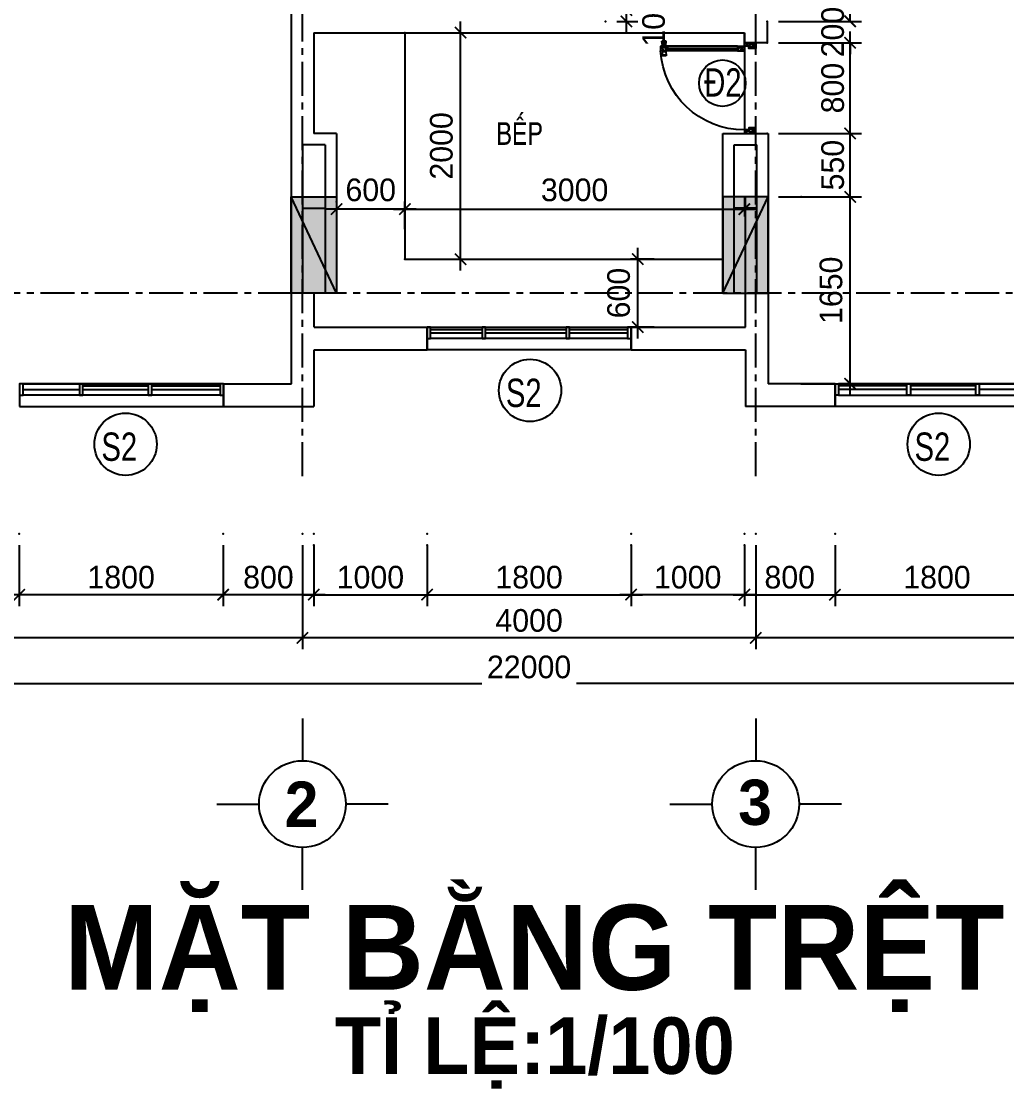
# Model space of a CAD drawing. Header units: inches. Extents: x -844707 to -690155, y -211546 to -175871.
# Drawn here: x -797301 to -788605, y -211417 to -201992 of the extents above; entities that cross this region are included whole.
import ezdxf
from ezdxf.enums import TextEntityAlignment as Align

# ---------------------------------------------------------------- set-up
doc = ezdxf.new("R2010")
doc.units = ezdxf.units.IN
doc.header["$LTSCALE"] = 48
doc.header["$MEASUREMENT"] = 0
doc.linetypes.add('CENTER', pattern=[2, 1.25, -0.25, 0.25, -0.25])
for name, color, linetype in [('DWGSHARE.com-COT-DWGSHARE.com', 2, 'Continuous'), ('DWGSHARE.com-CUA-DWGSHARE.com', 231, 'Continuous'), ('DWGSHARE.com-DIM-DWGSHARE.com', 251, 'Continuous'), ('DWGSHARE.com-NET-DWGSHARE.com', 245, 'Continuous'), ('DWGSHARE.com-text-DWGSHARE.com', 3, 'Continuous'), ('DWGSHARE.com-truc-DWGSHARE.com', 250, 'CENTER'), ('DWGSHARE.com-TUONG-DWGSHARE.com', 7, 'Continuous')]:
    doc.layers.add(name, color=color, linetype=linetype)
doc.layers.add('DWGSHARE.com-DefPoints-DWGSHARE.com', color=7, linetype='Continuous', plot=False)
doc.styles.add('AVO-B', font='')
doc.styles.add('KTEN', font='', dxfattribs={"width": 0.9})
doc.styles.add('style4', font='')
doc.styles.add('VNI-AVO', font='')
doc.styles.get('AVO-B').set_extended_font_data('VNI-Avo', bold=True)
doc.styles.get('KTEN').set_extended_font_data('VNI-Helve-Condense')
doc.styles.get('style4').set_extended_font_data('VNI-Avo')
doc.styles.get('VNI-AVO').set_extended_font_data('VNI-Avo')
doc.dimstyles.new('100', dxfattribs={"dimscale": 0, "dimtxt": 200, "dimasz": 100, "dimexe": 65, "dimexo": 0, "dimgap": 65, "dimtad": 1, "dimdec": 0, "dimzin": 0, "dimdsep": 46, "dimtxsty": 'style4', "dimblk": 'ARCHTICK', "dimcen": 0.1, "dimdle": 100, "dimclrd": 256, "dimclre": 256, "dimclrt": 2, "dimadec": 0, "dimazin": 0, "dimtfac": 1, "dimtdec": 0, "dimtix": 1, "dimtmove": 2, "dimatfit": 3, "dimldrblk": 'ARCHTICK', "dimfxl": 1, "dimtolj": 1, "dimtzin": 0, "dimlwd": -1, "dimlwe": -1, "dimarcsym": 0})
doc.dimstyles.new('tl1-100', dxfattribs={"dimtxt": 200, "dimasz": 100, "dimexe": 100, "dimexo": 100, "dimgap": 50, "dimtad": 1, "dimdec": 0, "dimzin": 0, "dimdsep": 46, "dimtxsty": 'VNI-AVO', "dimblk": 'ARCHTICK', "dimcen": 1, "dimdle": 100, "dimclrd": 256, "dimclre": 256, "dimclrt": 2, "dimadec": 0, "dimazin": 0, "dimtfac": 1, "dimtdec": 0, "dimtix": 1, "dimtofl": 0, "dimtmove": 2, "dimatfit": 3, "dimldrblk": 'ARCHTICK', "dimfxl": 1, "dimtolj": 2, "dimtzin": 0, "dimarcsym": 0})

# ---------------------------------------------------------------- blocks, each defined once
blk = doc.blocks.new('_ArchTick')
at = {"color": 0, "linetype": 'ByBlock', "const_width": 0.15}
blk.add_lwpolyline([(-0.5, -0.5), (0.5, 0.5)], dxfattribs=at)
blk = doc.blocks.new('*D29')
at = {"layer": 'DWGSHARE.com-DefPoints-DWGSHARE.com', "color": 0, "transparency": 16777216}
for p in [(-790819.5, -206517.5), (-781819.5, -206517.5), (-790819.5, -207437)]:
    blk.add_point(p, dxfattribs=at)
at = {"layer": 'DWGSHARE.com-DIM-DWGSHARE.com', "lineweight": -2, "transparency": 16777216}
for p, q in [((-790819.5, -206617.5), (-790819.5, -207537)), ((-781819.5, -206617.5), (-781819.5, -207537)), ((-781719.5, -207437), (-790919.5, -207437))]:
    blk.add_line(p, q, dxfattribs=at)
at = {"layer": 'DWGSHARE.com-DIM-DWGSHARE.com', "lineweight": -2, "transparency": 16777216, "xscale": 100, "yscale": 100, "zscale": 100, "rotation": 180}
blk.add_blockref('_ArchTick', (-790819.5, -207437), dxfattribs=at)
at = {"layer": 'DWGSHARE.com-DIM-DWGSHARE.com', "lineweight": -2, "transparency": 16777216, "xscale": 100, "yscale": 100, "zscale": 100}
blk.add_blockref('_ArchTick', (-781819.5, -207437), dxfattribs=at)
at = {"layer": 'DWGSHARE.com-DIM-DWGSHARE.com', "color": 2, "transparency": 16777216, "insert": (-786319.5, -207283.5), "char_height": 200, "attachment_point": 5, "style": 'VNI-AVO'}
blk.add_mtext('\\A2;9000', dxfattribs=at)
blk = doc.blocks.new('*D30')
at = {"layer": 'DWGSHARE.com-DefPoints-DWGSHARE.com', "color": 0, "transparency": 16777216}
for p in [(-794819.5, -206517.5), (-790819.5, -206517.5), (-794819.5, -207437)]:
    blk.add_point(p, dxfattribs=at)
at = {"layer": 'DWGSHARE.com-DIM-DWGSHARE.com', "lineweight": -2, "transparency": 16777216}
for p, q in [((-794819.5, -206617.5), (-794819.5, -207537)), ((-790819.5, -206617.5), (-790819.5, -207537)), ((-790719.5, -207437), (-794919.5, -207437))]:
    blk.add_line(p, q, dxfattribs=at)
at = {"layer": 'DWGSHARE.com-DIM-DWGSHARE.com', "lineweight": -2, "transparency": 16777216, "xscale": 100, "yscale": 100, "zscale": 100, "rotation": 180}
blk.add_blockref('_ArchTick', (-794819.5, -207437), dxfattribs=at)
at = {"layer": 'DWGSHARE.com-DIM-DWGSHARE.com', "lineweight": -2, "transparency": 16777216, "xscale": 100, "yscale": 100, "zscale": 100}
blk.add_blockref('_ArchTick', (-790819.5, -207437), dxfattribs=at)
at = {"layer": 'DWGSHARE.com-DIM-DWGSHARE.com', "color": 2, "transparency": 16777216, "insert": (-792819.5, -207283.5), "char_height": 200, "attachment_point": 5, "style": 'VNI-AVO'}
blk.add_mtext('\\A2;4000', dxfattribs=at)
blk = doc.blocks.new('*D31')
at = {"layer": 'DWGSHARE.com-DefPoints-DWGSHARE.com', "color": 0, "transparency": 16777216}
for p in [(-803819.5, -206517.5), (-794819.5, -206517.5), (-803819.5, -207437)]:
    blk.add_point(p, dxfattribs=at)
at = {"layer": 'DWGSHARE.com-DIM-DWGSHARE.com', "lineweight": -2, "transparency": 16777216}
for p, q in [((-803819.5, -206617.5), (-803819.5, -207537)), ((-794819.5, -206617.5), (-794819.5, -207537)), ((-794719.5, -207437), (-803919.5, -207437))]:
    blk.add_line(p, q, dxfattribs=at)
at = {"layer": 'DWGSHARE.com-DIM-DWGSHARE.com', "lineweight": -2, "transparency": 16777216, "xscale": 100, "yscale": 100, "zscale": 100, "rotation": 180}
blk.add_blockref('_ArchTick', (-803819.5, -207437), dxfattribs=at)
at = {"layer": 'DWGSHARE.com-DIM-DWGSHARE.com', "lineweight": -2, "transparency": 16777216, "xscale": 100, "yscale": 100, "zscale": 100}
blk.add_blockref('_ArchTick', (-794819.5, -207437), dxfattribs=at)
at = {"layer": 'DWGSHARE.com-DIM-DWGSHARE.com', "color": 2, "transparency": 16777216, "insert": (-799319.5, -207283.5), "char_height": 200, "attachment_point": 5, "style": 'VNI-AVO'}
blk.add_mtext('\\A2;9000', dxfattribs=at)
blk = doc.blocks.new('*D32')
at = {"layer": 'DWGSHARE.com-DefPoints-DWGSHARE.com', "color": 0, "transparency": 16777216}
for p in [(-803819.5, -206517.5), (-781819.5, -206517.5), (-803819.5, -207839.7)]:
    blk.add_point(p, dxfattribs=at)
at = {"layer": 'DWGSHARE.com-DIM-DWGSHARE.com', "lineweight": -2, "transparency": 16777216}
for p, q in [((-803819.5, -206617.5), (-803819.5, -207939.7)), ((-781819.5, -206617.5), (-781819.5, -207939.7)), ((-803919.5, -207839.7), (-793236.5, -207839.7)), ((-781719.5, -207839.7), (-792402.4, -207839.7))]:
    blk.add_line(p, q, dxfattribs=at)
at = {"layer": 'DWGSHARE.com-DIM-DWGSHARE.com', "lineweight": -2, "transparency": 16777216, "xscale": 100, "yscale": 100, "zscale": 100, "rotation": 180}
blk.add_blockref('_ArchTick', (-803819.5, -207839.7), dxfattribs=at)
at = {"layer": 'DWGSHARE.com-DIM-DWGSHARE.com', "lineweight": -2, "transparency": 16777216, "xscale": 100, "yscale": 100, "zscale": 100}
blk.add_blockref('_ArchTick', (-781819.5, -207839.7), dxfattribs=at)
at = {"layer": 'DWGSHARE.com-DIM-DWGSHARE.com', "color": 2, "transparency": 16777216, "insert": (-792819.5, -207694.3), "char_height": 200, "attachment_point": 5, "style": 'VNI-AVO'}
blk.add_mtext('\\A2;22000', dxfattribs=at)
blk = doc.blocks.new('D-01-800')
at = {"color": 1}
for p, q in [((-15, 788.9), (-15, 828.9)), ((-10, 828.9), (-15, 828.9)), ((-10, 788.9), (-15, 788.9)), ((20, 823.9), (-10, 828.9)), ((-10, 788.9), (-10, 828.9)), ((20, 793.9), (-10, 788.9)), ((20, 793.9), (20, 823.9)), ((30, 818.9), (20, 818.9)), ((30, 798.9), (20, 798.9)), ((30, 778.9), (54.1, 838.9)), ((30, 778.9), (70, 801.4)), ((70, 818.9), (80, 818.9)), ((70, 798.9), (80, 798.9)), ((80, 823.9), (110, 828.9)), ((80, 793.9), (80, 823.9)), ((80, 793.9), (110, 788.9)), ((110, 788.9), (110, 828.9)), ((110, 828.9), (115, 828.9)), ((110, 788.9), (115, 788.9)), ((115, 788.9), (115, 828.9)), ((30, 100), (0, 0)), ((30, 100), (54.1, 160)), ((30, 100), (70, 142.5)), ((770, 100), (800, 0)), ((0, 0), (50, 40.7)), ((800, 0), (750, 40.7))]:
    blk.add_line(p, q, dxfattribs=at)
at = {"color": 3}
for p, q in [((30, 838.9), (70, 838.9)), ((30, 778.9), (30, 838.9)), ((30, 778.9), (70, 778.9)), ((70, 778.9), (70, 838.9)), ((30, 160), (70, 160)), ((30, 160), (30, 100)), ((30, 100), (70, 100)), ((70, 160), (70, 100))]:
    blk.add_line(p, q, dxfattribs=at)
for p, q in [((30, 160), (30, 778.9)), ((50, 160), (50, 778.9)), ((60, 160), (60, 778.9)), ((70, 160), (70, 778.9))]:
    blk.add_line(p, q)
for points in [[(30, 60), (30, 100), (0, 100), (0, 0), (50, 0), (50, 60)], [(770, 60), (770, 100), (800, 100), (800, 0), (750, 0), (750, 60)]]:
    blk.add_lwpolyline(points, close=True, dxfattribs=at)
at = {"color": 1}
for centre, radius, start, end in [((34.1, 786.4), 42, 31.3101, 95.62688), ((39.4, 776.4), 24.2, 6.04182, 112.89369), ((30, 100), 740, 0, 86.90142), ((50, 121.4), 34.3, 54.32716, 125.75666), ((24.1, 100.8), 39.4, 358.8582, 81.3705), ((-53.7, 7.7), 96.3, 355.39216, 56.0902), ((-12.7, 4.4), 41, 353.86117, 71.95721), ((853.7, 7.7), 96.3, 123.9098, 184.60784), ((812.7, 4.4), 41, 108.04279, 186.13883)]:
    blk.add_arc(centre, radius, start, end, dxfattribs=at)
blk = doc.blocks.new('*D113')
at = {"layer": 'DWGSHARE.com-DefPoints-DWGSHARE.com', "color": 0, "transparency": 16777216}
for p in [(-793720.1, -206517.5), (-791919.6, -206517.5), (-791919.6, -207055)]:
    blk.add_point(p, dxfattribs=at)
at = {"layer": 'DWGSHARE.com-DIM-DWGSHARE.com', "lineweight": -2, "transparency": 16777216}
for p, q in [((-793720.1, -206617.5), (-793720.1, -207155)), ((-791919.6, -206617.5), (-791919.6, -207155)), ((-793820.1, -207055), (-791819.6, -207055))]:
    blk.add_line(p, q, dxfattribs=at)
at = {"layer": 'DWGSHARE.com-DIM-DWGSHARE.com', "lineweight": -2, "transparency": 16777216, "xscale": 100, "yscale": 100, "zscale": 100, "rotation": 180}
blk.add_blockref('_ArchTick', (-793720.1, -207055), dxfattribs=at)
at = {"layer": 'DWGSHARE.com-DIM-DWGSHARE.com', "lineweight": -2, "transparency": 16777216, "xscale": 100, "yscale": 100, "zscale": 100}
blk.add_blockref('_ArchTick', (-791919.6, -207055), dxfattribs=at)
at = {"layer": 'DWGSHARE.com-DIM-DWGSHARE.com', "color": 2, "transparency": 16777216, "insert": (-792819.8, -206901.5), "char_height": 200, "attachment_point": 5, "style": 'VNI-AVO'}
blk.add_mtext('\\A2;1800', dxfattribs=at)
blk = doc.blocks.new('*D114')
at = {"layer": 'DWGSHARE.com-DefPoints-DWGSHARE.com', "color": 0, "transparency": 16777216}
for p in [(-790919, -206517.5), (-790119.4, -206517.5), (-790119.4, -207055)]:
    blk.add_point(p, dxfattribs=at)
at = {"layer": 'DWGSHARE.com-DIM-DWGSHARE.com', "lineweight": -2, "transparency": 16777216}
for p, q in [((-790919, -206617.5), (-790919, -207155)), ((-790119.4, -206617.5), (-790119.4, -207155)), ((-791019, -207055), (-790019.4, -207055))]:
    blk.add_line(p, q, dxfattribs=at)
at = {"layer": 'DWGSHARE.com-DIM-DWGSHARE.com', "lineweight": -2, "transparency": 16777216, "xscale": 100, "yscale": 100, "zscale": 100, "rotation": 180}
blk.add_blockref('_ArchTick', (-790919, -207055), dxfattribs=at)
at = {"layer": 'DWGSHARE.com-DIM-DWGSHARE.com', "lineweight": -2, "transparency": 16777216, "xscale": 100, "yscale": 100, "zscale": 100}
blk.add_blockref('_ArchTick', (-790119.4, -207055), dxfattribs=at)
at = {"layer": 'DWGSHARE.com-DIM-DWGSHARE.com', "color": 2, "transparency": 16777216, "insert": (-790519.2, -206901.5), "char_height": 200, "attachment_point": 5, "style": 'VNI-AVO'}
blk.add_mtext('\\A2;800', dxfattribs=at)
blk = doc.blocks.new('*D206')
at = {"layer": 'DWGSHARE.com-DefPoints-DWGSHARE.com', "color": 0, "transparency": 16777216}
for p in [(-790119.4, -206517.5), (-788319.4, -206517.5), (-788319.4, -207055)]:
    blk.add_point(p, dxfattribs=at)
at = {"layer": 'DWGSHARE.com-DIM-DWGSHARE.com', "lineweight": -2, "transparency": 16777216}
for p, q in [((-790119.4, -206617.5), (-790119.4, -207155)), ((-788319.4, -206617.5), (-788319.4, -207155)), ((-790219.4, -207055), (-788219.4, -207055))]:
    blk.add_line(p, q, dxfattribs=at)
at = {"layer": 'DWGSHARE.com-DIM-DWGSHARE.com', "lineweight": -2, "transparency": 16777216, "xscale": 100, "yscale": 100, "zscale": 100, "rotation": 180}
blk.add_blockref('_ArchTick', (-790119.4, -207055), dxfattribs=at)
at = {"layer": 'DWGSHARE.com-DIM-DWGSHARE.com', "lineweight": -2, "transparency": 16777216, "xscale": 100, "yscale": 100, "zscale": 100}
blk.add_blockref('_ArchTick', (-788319.4, -207055), dxfattribs=at)
at = {"layer": 'DWGSHARE.com-DIM-DWGSHARE.com', "color": 2, "transparency": 16777216, "insert": (-789219.4, -206901.5), "char_height": 200, "attachment_point": 5, "style": 'VNI-AVO'}
blk.add_mtext('\\A2;1800', dxfattribs=at)
blk = doc.blocks.new('*D208')
at = {"layer": 'DWGSHARE.com-DefPoints-DWGSHARE.com', "color": 0, "transparency": 16777216}
for p in [(-795519.8, -206517.5), (-794720.2, -206517.5), (-795519.8, -207055)]:
    blk.add_point(p, dxfattribs=at)
at = {"layer": 'DWGSHARE.com-DIM-DWGSHARE.com', "lineweight": -2, "transparency": 16777216}
for p, q in [((-795519.8, -206617.5), (-795519.8, -207155)), ((-794720.2, -206617.5), (-794720.2, -207155)), ((-794620.2, -207055), (-795619.8, -207055))]:
    blk.add_line(p, q, dxfattribs=at)
at = {"layer": 'DWGSHARE.com-DIM-DWGSHARE.com', "lineweight": -2, "transparency": 16777216, "xscale": 100, "yscale": 100, "zscale": 100, "rotation": 180}
blk.add_blockref('_ArchTick', (-795519.8, -207055), dxfattribs=at)
at = {"layer": 'DWGSHARE.com-DIM-DWGSHARE.com', "lineweight": -2, "transparency": 16777216, "xscale": 100, "yscale": 100, "zscale": 100}
blk.add_blockref('_ArchTick', (-794720.2, -207055), dxfattribs=at)
at = {"layer": 'DWGSHARE.com-DIM-DWGSHARE.com', "color": 2, "transparency": 16777216, "insert": (-795120, -206901.5), "char_height": 200, "attachment_point": 5, "style": 'VNI-AVO'}
blk.add_mtext('\\A2;800', dxfattribs=at)
blk = doc.blocks.new('*D211')
at = {"layer": 'DWGSHARE.com-DefPoints-DWGSHARE.com', "color": 0, "transparency": 16777216}
for p in [(-797319.8, -206517.5), (-795519.8, -206517.5), (-797319.8, -207055)]:
    blk.add_point(p, dxfattribs=at)
at = {"layer": 'DWGSHARE.com-DIM-DWGSHARE.com', "lineweight": -2, "transparency": 16777216}
for p, q in [((-797319.8, -206617.5), (-797319.8, -207155)), ((-795519.8, -206617.5), (-795519.8, -207155)), ((-795419.8, -207055), (-797419.8, -207055))]:
    blk.add_line(p, q, dxfattribs=at)
at = {"layer": 'DWGSHARE.com-DIM-DWGSHARE.com', "lineweight": -2, "transparency": 16777216, "xscale": 100, "yscale": 100, "zscale": 100, "rotation": 180}
blk.add_blockref('_ArchTick', (-797319.8, -207055), dxfattribs=at)
at = {"layer": 'DWGSHARE.com-DIM-DWGSHARE.com', "lineweight": -2, "transparency": 16777216, "xscale": 100, "yscale": 100, "zscale": 100}
blk.add_blockref('_ArchTick', (-795519.8, -207055), dxfattribs=at)
at = {"layer": 'DWGSHARE.com-DIM-DWGSHARE.com', "color": 2, "transparency": 16777216, "insert": (-796419.8, -206901.5), "char_height": 200, "attachment_point": 5, "style": 'VNI-AVO'}
blk.add_mtext('\\A2;1800', dxfattribs=at)
blk = doc.blocks.new('*D212')
at = {"layer": 'DWGSHARE.com-DefPoints-DWGSHARE.com', "color": 0, "transparency": 16777216}
for p in [(-797919.8, -206517.5), (-797319.8, -206517.5), (-797919.8, -207055)]:
    blk.add_point(p, dxfattribs=at)
at = {"layer": 'DWGSHARE.com-DIM-DWGSHARE.com', "lineweight": -2, "transparency": 16777216}
for p, q in [((-797919.8, -206617.5), (-797919.8, -207155)), ((-797319.8, -206617.5), (-797319.8, -207155)), ((-797219.8, -207055), (-798019.8, -207055))]:
    blk.add_line(p, q, dxfattribs=at)
at = {"layer": 'DWGSHARE.com-DIM-DWGSHARE.com', "lineweight": -2, "transparency": 16777216, "xscale": 100, "yscale": 100, "zscale": 100, "rotation": 180}
blk.add_blockref('_ArchTick', (-797919.8, -207055), dxfattribs=at)
at = {"layer": 'DWGSHARE.com-DIM-DWGSHARE.com', "lineweight": -2, "transparency": 16777216, "xscale": 100, "yscale": 100, "zscale": 100}
blk.add_blockref('_ArchTick', (-797319.8, -207055), dxfattribs=at)
at = {"layer": 'DWGSHARE.com-DIM-DWGSHARE.com', "color": 2, "transparency": 16777216, "insert": (-797619.8, -206901.5), "char_height": 200, "attachment_point": 5, "style": 'VNI-AVO'}
blk.add_mtext('\\A2;600', dxfattribs=at)
blk = doc.blocks.new('*D267')
at = {"layer": 'DWGSHARE.com-DefPoints-DWGSHARE.com', "color": 0, "transparency": 16777216}
for p in [(-794720.2, -206617.5), (-793720.1, -206617.5), (-793720.1, -207055)]:
    blk.add_point(p, dxfattribs=at)
at = {"layer": 'DWGSHARE.com-DIM-DWGSHARE.com', "lineweight": -2, "transparency": 16777216}
for p, q in [((-794720.2, -206717.5), (-794720.2, -207155)), ((-793720.1, -206717.5), (-793720.1, -207155)), ((-794820.2, -207055), (-793620.1, -207055))]:
    blk.add_line(p, q, dxfattribs=at)
at = {"layer": 'DWGSHARE.com-DIM-DWGSHARE.com', "lineweight": -2, "transparency": 16777216, "xscale": 100, "yscale": 100, "zscale": 100, "rotation": 180}
blk.add_blockref('_ArchTick', (-794720.2, -207055), dxfattribs=at)
at = {"layer": 'DWGSHARE.com-DIM-DWGSHARE.com', "lineweight": -2, "transparency": 16777216, "xscale": 100, "yscale": 100, "zscale": 100}
blk.add_blockref('_ArchTick', (-793720.1, -207055), dxfattribs=at)
at = {"layer": 'DWGSHARE.com-DIM-DWGSHARE.com', "color": 2, "transparency": 16777216, "insert": (-794220.1, -206901.5), "char_height": 200, "attachment_point": 5, "style": 'VNI-AVO'}
blk.add_mtext('\\A2;1000', dxfattribs=at)
blk = doc.blocks.new('*D268')
at = {"layer": 'DWGSHARE.com-DefPoints-DWGSHARE.com', "color": 0, "transparency": 16777216}
for p in [(-791919.6, -206617.5), (-790919.5, -206617.5), (-791919.6, -207055)]:
    blk.add_point(p, dxfattribs=at)
at = {"layer": 'DWGSHARE.com-DIM-DWGSHARE.com', "lineweight": -2, "transparency": 16777216}
for p, q in [((-791919.6, -206717.5), (-791919.6, -207155)), ((-790919.5, -206717.5), (-790919.5, -207155)), ((-790819.5, -207055), (-792019.6, -207055))]:
    blk.add_line(p, q, dxfattribs=at)
at = {"layer": 'DWGSHARE.com-DIM-DWGSHARE.com', "lineweight": -2, "transparency": 16777216, "xscale": 100, "yscale": 100, "zscale": 100, "rotation": 180}
blk.add_blockref('_ArchTick', (-791919.6, -207055), dxfattribs=at)
at = {"layer": 'DWGSHARE.com-DIM-DWGSHARE.com', "lineweight": -2, "transparency": 16777216, "xscale": 100, "yscale": 100, "zscale": 100}
blk.add_blockref('_ArchTick', (-790919.5, -207055), dxfattribs=at)
at = {"layer": 'DWGSHARE.com-DIM-DWGSHARE.com', "color": 2, "transparency": 16777216, "insert": (-791419.6, -206901.5), "char_height": 200, "attachment_point": 5, "style": 'VNI-AVO'}
blk.add_mtext('\\A2;1000', dxfattribs=at)
blk = doc.blocks.new('*D339')
at = {"layer": 'DWGSHARE.com-DefPoints-DWGSHARE.com', "color": 0, "transparency": 16777216}
for p in [(-790719.3, -202981.6), (-789985.7, -202981.6), (-790719.3, -203542.2)]:
    blk.add_point(p, dxfattribs=at)
at = {"layer": 'DWGSHARE.com-DIM-DWGSHARE.com', "lineweight": -2, "transparency": 16777216}
for p, q in [((-789985.7, -203642.2), (-789985.7, -202881.6)), ((-790619.3, -202981.6), (-789885.7, -202981.6)), ((-790619.3, -203542.2), (-789885.7, -203542.2))]:
    blk.add_line(p, q, dxfattribs=at)
at = {"layer": 'DWGSHARE.com-DIM-DWGSHARE.com', "lineweight": -2, "transparency": 16777216, "xscale": 100, "yscale": 100, "zscale": 100}
for p, rotation in [((-789985.7, -202981.6), 90), ((-789985.7, -203542.2), 270)]:
    blk.add_blockref('_ArchTick', p, dxfattribs=dict(at, rotation=rotation))
at = {"layer": 'DWGSHARE.com-DIM-DWGSHARE.com', "color": 2, "transparency": 16777216, "insert": (-790139.2, -203261.9), "char_height": 200, "attachment_point": 5, "rotation": 90, "style": 'VNI-AVO'}
blk.add_mtext('\\A2;550', dxfattribs=at)
blk = doc.blocks.new('*D340')
at = {"layer": 'DWGSHARE.com-DefPoints-DWGSHARE.com', "color": 0, "transparency": 16777216}
for p in [(-790719.3, -202181.6), (-789985.7, -202181.6), (-790719.3, -202981.6)]:
    blk.add_point(p, dxfattribs=at)
at = {"layer": 'DWGSHARE.com-DIM-DWGSHARE.com', "lineweight": -2, "transparency": 16777216}
for p, q in [((-789985.7, -203081.6), (-789985.7, -202081.6)), ((-790619.3, -202181.6), (-789885.7, -202181.6)), ((-790619.3, -202981.6), (-789885.7, -202981.6))]:
    blk.add_line(p, q, dxfattribs=at)
at = {"layer": 'DWGSHARE.com-DIM-DWGSHARE.com', "lineweight": -2, "transparency": 16777216, "xscale": 100, "yscale": 100, "zscale": 100}
for p, rotation in [((-789985.7, -202181.6), 90), ((-789985.7, -202981.6), 270)]:
    blk.add_blockref('_ArchTick', p, dxfattribs=dict(at, rotation=rotation))
at = {"layer": 'DWGSHARE.com-DIM-DWGSHARE.com', "color": 2, "transparency": 16777216, "insert": (-790139.2, -202581.6), "char_height": 200, "attachment_point": 5, "rotation": 90, "style": 'VNI-AVO'}
blk.add_mtext('\\A2;800', dxfattribs=at)
blk = doc.blocks.new('*D341')
at = {"layer": 'DWGSHARE.com-DefPoints-DWGSHARE.com', "color": 0, "transparency": 16777216}
for p in [(-790719.3, -201992.3), (-789985.7, -201992.3), (-790719.3, -202181.6)]:
    blk.add_point(p, dxfattribs=at)
at = {"layer": 'DWGSHARE.com-DIM-DWGSHARE.com', "lineweight": -2, "transparency": 16777216}
for p, q in [((-789985.7, -201992.3), (-789985.7, -201892.3)), ((-790619.3, -201992.3), (-789885.7, -201992.3)), ((-790619.3, -202181.6), (-789885.7, -202181.6)), ((-789985.7, -202181.6), (-789985.7, -202281.6))]:
    blk.add_line(p, q, dxfattribs=at)
at = {"layer": 'DWGSHARE.com-DIM-DWGSHARE.com', "lineweight": -2, "transparency": 16777216, "xscale": 100, "yscale": 100, "zscale": 100}
for p, rotation in [((-789985.7, -201992.3), 270), ((-789985.7, -202181.6), 90)]:
    blk.add_blockref('_ArchTick', p, dxfattribs=dict(at, rotation=rotation))
at = {"layer": 'DWGSHARE.com-DIM-DWGSHARE.com', "color": 2, "transparency": 16777216, "insert": (-790139.2, -202086.9), "char_height": 200, "attachment_point": 5, "rotation": 90, "style": 'VNI-AVO'}
blk.add_mtext('\\A2;200', dxfattribs=at)
blk = doc.blocks.new('*D366')
at = {"layer": 'DWGSHARE.com-DefPoints-DWGSHARE.com', "color": 0, "transparency": 16777216}
for p in [(-792143.9, -201892.3), (-791960.4, -201892.3), (-792143.9, -201992.3)]:
    blk.add_point(p, dxfattribs=at)
at = {"layer": 'DWGSHARE.com-DIM-DWGSHARE.com', "lineweight": -2, "transparency": 16777216}
for p, q in [((-791960.4, -202092.3), (-791960.4, -201792.3)), ((-792043.9, -201892.3), (-791860.4, -201892.3)), ((-792043.9, -201992.3), (-791860.4, -201992.3))]:
    blk.add_line(p, q, dxfattribs=at)
at = {"layer": 'DWGSHARE.com-DIM-DWGSHARE.com', "lineweight": -2, "transparency": 16777216, "xscale": 100, "yscale": 100, "zscale": 100}
for p, rotation in [((-791960.4, -201892.3), 90), ((-791960.4, -201992.3), 270)]:
    blk.add_blockref('_ArchTick', p, dxfattribs=dict(at, rotation=rotation))
at = {"layer": 'DWGSHARE.com-DIM-DWGSHARE.com', "color": 2, "transparency": 16777216, "insert": (-791720, -201992.3), "char_height": 200, "attachment_point": 5, "rotation": 90, "style": 'VNI-AVO'}
blk.add_mtext('\\A2;100', dxfattribs=at)
blk = doc.blocks.new('*D422')
at = {"layer": 'DWGSHARE.com-DefPoints-DWGSHARE.com', "color": 0, "transparency": 16777216}
for p in [(-791859.9, -204091.9), (-791719.5, -204091.9), (-791719.5, -204691.9)]:
    blk.add_point(p, dxfattribs=at)
at = {"layer": 'DWGSHARE.com-DIM-DWGSHARE.com', "transparency": 16777216}
for p, q in [((-791859.9, -204791.9), (-791859.9, -203991.9)), ((-791719.5, -204091.9), (-791924.9, -204091.9)), ((-791719.5, -204691.9), (-791924.9, -204691.9))]:
    blk.add_line(p, q, dxfattribs=at)
at = {"layer": 'DWGSHARE.com-DIM-DWGSHARE.com', "transparency": 16777216, "xscale": 100, "yscale": 100, "zscale": 100}
for p, rotation in [((-791859.9, -204091.9), 90), ((-791859.9, -204691.9), 270)]:
    blk.add_blockref('_ArchTick', p, dxfattribs=dict(at, rotation=rotation))
at = {"layer": 'DWGSHARE.com-DIM-DWGSHARE.com', "color": 2, "transparency": 16777216, "insert": (-792028.4, -204391.9), "char_height": 200, "attachment_point": 5, "rotation": 90, "style": 'style4'}
blk.add_mtext('\\A1;600', dxfattribs=at)
blk = doc.blocks.new('*D423')
at = {"layer": 'DWGSHARE.com-DefPoints-DWGSHARE.com', "color": 0, "transparency": 16777216}
for p in [(-793915.7, -202092.3), (-793424.4, -202092.3), (-793915.7, -204091.9)]:
    blk.add_point(p, dxfattribs=at)
at = {"layer": 'DWGSHARE.com-DIM-DWGSHARE.com', "transparency": 16777216}
for p, q in [((-793424.4, -204191.9), (-793424.4, -201992.3)), ((-793915.7, -202092.3), (-793359.4, -202092.3)), ((-793915.7, -204091.9), (-793359.4, -204091.9))]:
    blk.add_line(p, q, dxfattribs=at)
at = {"layer": 'DWGSHARE.com-DIM-DWGSHARE.com', "transparency": 16777216, "xscale": 100, "yscale": 100, "zscale": 100}
for p, rotation in [((-793424.4, -202092.3), 90), ((-793424.4, -204091.9), 270)]:
    blk.add_blockref('_ArchTick', p, dxfattribs=dict(at, rotation=rotation))
at = {"layer": 'DWGSHARE.com-DIM-DWGSHARE.com', "color": 2, "transparency": 16777216, "insert": (-793592.9, -203092.1), "char_height": 200, "attachment_point": 5, "rotation": 90, "style": 'style4'}
blk.add_mtext('\\A1;2000', dxfattribs=at)
blk = doc.blocks.new('*D424')
at = {"layer": 'DWGSHARE.com-DefPoints-DWGSHARE.com', "color": 0, "transparency": 16777216}
for p in [(-790919.5, -203542.2), (-790919.5, -203650.2), (-793915.7, -203824.3)]:
    blk.add_point(p, dxfattribs=at)
at = {"layer": 'DWGSHARE.com-DIM-DWGSHARE.com', "transparency": 16777216}
for p, q in [((-790919.5, -203542.2), (-790919.5, -203715.2)), ((-794015.7, -203650.2), (-790819.5, -203650.2)), ((-793915.7, -203824.3), (-793915.7, -203585.2))]:
    blk.add_line(p, q, dxfattribs=at)
at = {"layer": 'DWGSHARE.com-DIM-DWGSHARE.com', "transparency": 16777216, "xscale": 100, "yscale": 100, "zscale": 100, "rotation": 180}
blk.add_blockref('_ArchTick', (-793915.7, -203650.2), dxfattribs=at)
at = {"layer": 'DWGSHARE.com-DIM-DWGSHARE.com', "transparency": 16777216, "xscale": 100, "yscale": 100, "zscale": 100}
blk.add_blockref('_ArchTick', (-790919.5, -203650.2), dxfattribs=at)
at = {"layer": 'DWGSHARE.com-DIM-DWGSHARE.com', "color": 2, "transparency": 16777216, "insert": (-792417.6, -203481.7), "char_height": 200, "attachment_point": 5, "style": 'style4'}
blk.add_mtext('\\A1;3000', dxfattribs=at)
blk = doc.blocks.new('*D425')
at = {"layer": 'DWGSHARE.com-DefPoints-DWGSHARE.com', "color": 0, "transparency": 16777216}
for p in [(-790419.4, -203542.2), (-789985.7, -203542.2), (-790419.4, -205191.9)]:
    blk.add_point(p, dxfattribs=at)
at = {"layer": 'DWGSHARE.com-DIM-DWGSHARE.com', "transparency": 16777216}
for p, q in [((-789985.7, -205291.9), (-789985.7, -203442.2)), ((-790419.4, -203542.2), (-789920.7, -203542.2)), ((-790419.4, -205191.9), (-789920.7, -205191.9))]:
    blk.add_line(p, q, dxfattribs=at)
at = {"layer": 'DWGSHARE.com-DIM-DWGSHARE.com', "transparency": 16777216, "xscale": 100, "yscale": 100, "zscale": 100}
for p, rotation in [((-789985.7, -203542.2), 90), ((-789985.7, -205191.9), 270)]:
    blk.add_blockref('_ArchTick', p, dxfattribs=dict(at, rotation=rotation))
at = {"layer": 'DWGSHARE.com-DIM-DWGSHARE.com', "color": 2, "transparency": 16777216, "insert": (-790154.2, -204367), "char_height": 200, "attachment_point": 5, "rotation": 90, "style": 'style4'}
blk.add_mtext('\\A1;1650', dxfattribs=at)
blk = doc.blocks.new('*D434')
at = {"layer": 'DWGSHARE.com-DefPoints-DWGSHARE.com', "color": 0, "transparency": 16777216}
for p in [(-794519, -203585.2), (-794519, -203650.2), (-793915.7, -203585.2)]:
    blk.add_point(p, dxfattribs=at)
at = {"layer": 'DWGSHARE.com-DIM-DWGSHARE.com', "transparency": 16777216}
for p, q in [((-793815.7, -203650.2), (-794619, -203650.2)), ((-794519, -203585.2), (-794519, -203715.2)), ((-793915.7, -203585.2), (-793915.7, -203715.2))]:
    blk.add_line(p, q, dxfattribs=at)
at = {"layer": 'DWGSHARE.com-DIM-DWGSHARE.com', "transparency": 16777216, "xscale": 100, "yscale": 100, "zscale": 100, "rotation": 180}
blk.add_blockref('_ArchTick', (-794519, -203650.2), dxfattribs=at)
at = {"layer": 'DWGSHARE.com-DIM-DWGSHARE.com', "transparency": 16777216, "xscale": 100, "yscale": 100, "zscale": 100}
blk.add_blockref('_ArchTick', (-793915.7, -203650.2), dxfattribs=at)
at = {"layer": 'DWGSHARE.com-DIM-DWGSHARE.com', "color": 2, "transparency": 16777216, "insert": (-794217.3, -203481.7), "char_height": 200, "attachment_point": 5, "style": 'style4'}
blk.add_mtext('\\A1;600', dxfattribs=at)

msp = doc.modelspace()

# ---------------------------------------------------------------- hatches: boundary and pattern name
at = {"layer": 'DWGSHARE.com-COT-DWGSHARE.com'}
for points in [[(-794519, -204392.2), (-794919.3, -204392.2), (-794919.3, -203542.2), (-794519, -203542.2)], [(-791109.8, -204392.2), (-790709.5, -204392.2), (-790709.5, -203542.2), (-791109.8, -203542.2)]]:
    msp.add_hatch(color=256, dxfattribs=at).paths.add_polyline_path(points)

# ---------------------------------------------------------------- linework, layer by layer
for p, q in [((-794519, -204392.2), (-794919.3, -203542.2)), ((-791109.8, -204392.2), (-790709.5, -203542.2))]:
    msp.add_line(p, q, dxfattribs=at)
for points in [[(-794519, -204392.2), (-794919.3, -204392.2), (-794919.3, -203542.2), (-794519, -203542.2)], [(-791109.8, -204392.2), (-790709.5, -204392.2), (-790709.5, -203542.2), (-791109.8, -203542.2)]]:
    msp.add_lwpolyline(points, close=True, dxfattribs=at)
at = {"layer": 'DWGSHARE.com-CUA-DWGSHARE.com'}
for centre, radius in [((-791113.5, -202538.1), 205), ((-792811, -205250.8), 275), ((-796380.8, -205726.3), 275), ((-789204.4, -205726.3), 275)]:
    msp.add_circle(centre, radius, dxfattribs=at)
at = {"layer": 'DWGSHARE.com-DIM-DWGSHARE.com'}
for p, q in [((-790919.5, -202142.3), (-790919.5, -202981.6)), ((-794819.5, -208147.1), (-794819.5, -208521.1)), ((-790819.5, -208147.1), (-790819.5, -208521.1)), ((-795576.5, -208904.1), (-795202.5, -208904.1)), ((-794062.5, -208904.1), (-794436.5, -208904.1)), ((-791576.5, -208904.1), (-791202.5, -208904.1)), ((-790062.5, -208904.1), (-790436.5, -208904.1)), ((-794819.5, -209661.1), (-794819.5, -209287.1)), ((-790819.5, -209661.1), (-790819.5, -209287.1))]:
    msp.add_line(p, q, dxfattribs=at)
for centre in [(-794819.5, -208904.1), (-790819.5, -208904.1)]:
    msp.add_circle(centre, 383, dxfattribs=at)
at = {"layer": 'DWGSHARE.com-NET-DWGSHARE.com'}
for p, q in [((-793915.7, -202092.3), (-793915.7, -204091.9)), ((-793915.7, -204091.9), (-791119.5, -204091.9)), ((-793689.9, -204712.1), (-793235.1, -204712)), ((-793689.9, -204742.1), (-793235.1, -204742)), ((-793205, -204712), (-792493.2, -204712)), ((-793205, -204742), (-792493.2, -204742)), ((-792463.1, -204712), (-791949.8, -204711.9)), ((-792463.1, -204742), (-791949.8, -204741.9)), ((-797285.6, -205212.1), (-797285.6, -205212.1)), ((-797285.6, -205242), (-796788.9, -205242)), ((-796758.8, -205212), (-796180.5, -205211.9)), ((-796758.8, -205242), (-796180.5, -205241.9)), ((-796150.4, -205211.9), (-795545.9, -205211.9)), ((-796150.4, -205241.9), (-795545.9, -205241.9)), ((-789484.8, -205211.9), (-790089.2, -205211.9)), ((-789484.8, -205241.9), (-790089.2, -205241.9)), ((-788876.4, -205212), (-789454.6, -205211.9)), ((-788876.4, -205242), (-789454.6, -205241.9)), ((-788349.5, -205242), (-788846.3, -205242))]:
    msp.add_line(p, q, dxfattribs=at)
for points in [[(-793720.1, -204792.3), (-793689.9, -204792.3), (-793689.9, -204691.9), (-793720.1, -204691.9)], [(-793719.8, -204691.9), (-791919.6, -204691.9), (-791919.6, -204891.9), (-793719.8, -204891.9)], [(-793689.9, -204691.9), (-791949.8, -204691.9), (-791949.8, -204792.3), (-793689.9, -204792.3)], [(-793235.1, -204792.3), (-793205, -204792.3), (-793205, -204691.9), (-793235.1, -204691.9)], [(-792493.2, -204792.3), (-792463.1, -204792.3), (-792463.1, -204691.9), (-792493.2, -204691.9)], [(-791949.8, -204792.3), (-791919.6, -204792.3), (-791919.6, -204691.9), (-791949.8, -204691.9)], [(-797315.8, -205292.3), (-797285.6, -205292.3), (-797285.6, -205191.9), (-797315.8, -205191.9)], [(-797315.8, -205391.9), (-795515.8, -205391.9), (-795515.8, -205191.9), (-797315.8, -205191.9)], [(-797285.6, -205191.9), (-795545.9, -205191.9), (-795545.9, -205292.3), (-797285.6, -205292.3)], [(-796788.9, -205292.3), (-796758.8, -205292.3), (-796758.8, -205191.9), (-796788.9, -205191.9)], [(-796180.5, -205292.3), (-796150.4, -205292.3), (-796150.4, -205191.9), (-796180.5, -205191.9)], [(-795545.9, -205292.3), (-795515.8, -205292.3), (-795515.8, -205191.9), (-795545.9, -205191.9)], [(-790089.2, -205292.3), (-790119.4, -205292.3), (-790119.4, -205191.9), (-790089.2, -205191.9)], [(-788319.4, -205391.9), (-790119.4, -205391.9), (-790119.4, -205191.9), (-788319.4, -205191.9)], [(-788349.5, -205191.9), (-790089.2, -205191.9), (-790089.2, -205292.3), (-788349.5, -205292.3)], [(-789454.6, -205292.3), (-789484.8, -205292.3), (-789484.8, -205191.9), (-789454.6, -205191.9)], [(-788846.3, -205292.3), (-788876.4, -205292.3), (-788876.4, -205191.9), (-788846.3, -205191.9)]]:
    msp.add_lwpolyline(points, close=True, dxfattribs=at)
at = {"layer": 'DWGSHARE.com-truc-DWGSHARE.com', "ltscale": 5}
for p, q in [((-794819.5, -206009.4), (-794819.5, -182151.4)), ((-790819.5, -206009.4), (-790819.5, -182151.4)), ((-779551.7, -204392.1), (-805790.7, -204392.1)), ((-779551.7, -204392.1), (-805790.7, -204392.1))]:
    msp.add_line(p, q, dxfattribs=at)
at = {"layer": 'DWGSHARE.com-TUONG-DWGSHARE.com'}
for p, q in [((-794919.7, -198091.9), (-794919.7, -205191.9)), ((-790719.5, -201992.3), (-790719.5, -202181.6)), ((-794719.7, -202092.3), (-794719.7, -202981.6)), ((-794719.7, -202092.3), (-790919.5, -202092.3)), ((-790919.5, -202192.3), (-790919.5, -202092.3)), ((-790919.5, -202092.3), (-790919.5, -202192.3)), ((-790719.5, -202181.6), (-790919.5, -202181.6)), ((-794519, -202981.6), (-794719.7, -202981.6)), ((-794519, -202981.6), (-794519, -204392.1)), ((-791109.9, -204392.1), (-791109.5, -202981.6)), ((-791109.5, -202981.6), (-790709.5, -202981.6)), ((-790709.5, -202981.6), (-790709.5, -205191.9)), ((-794619, -203081.6), (-794820.4, -203081.6)), ((-794820.4, -203081.6), (-794820.4, -204392.1)), ((-794619, -203081.6), (-794619, -204392.1)), ((-791009.9, -204392.1), (-791009.5, -203081.6)), ((-791009.5, -203081.6), (-790809.5, -203081.6)), ((-790809.9, -204392.1), (-790809.5, -203081.6)), ((-790910, -204691.9), (-790909.6, -203542.2)), ((-794815.7, -203642.1), (-794615.7, -203642.1)), ((-790809.6, -203642.1), (-791009.6, -203642.1)), ((-794719.7, -204392.1), (-794719.7, -204691.9)), ((-794715.7, -204691.9), (-793705, -204691.9)), ((-793720.1, -204691.9), (-793720.1, -204891.9)), ((-793720.1, -204892.3), (-793719.8, -204691.9)), ((-793720.1, -204691.9), (-793720.1, -204891.9)), ((-793720.1, -204891.9), (-793719.8, -204691.9)), ((-791919.6, -204891.9), (-791919.4, -204691.9)), ((-791919.4, -204691.9), (-790910, -204691.9)), ((-794719.7, -204891.9), (-794719.7, -205391.9)), ((-794715.7, -204891.9), (-793720.1, -204891.9)), ((-791919.6, -204891.9), (-790909, -204891.9)), ((-790909, -204891.9), (-790909, -205391.9)), ((-795515.8, -205191.9), (-795515.8, -205391.9)), ((-795515.8, -205191.9), (-795515.8, -205391.9)), ((-795515.8, -205191.9), (-794915.7, -205191.9)), ((-790119.4, -205191.9), (-790709.5, -205191.9)), ((-790119.4, -205191.9), (-790119.4, -205391.9)), ((-790119.4, -205191.9), (-790119.4, -205391.9)), ((-795515.8, -205391.9), (-794719.7, -205391.9)), ((-790119.4, -205391.9), (-790909, -205391.9))]:
    msp.add_line(p, q, dxfattribs=at)

# ---------------------------------------------------------------- block references
at = {"layer": 'DWGSHARE.com-CUA-DWGSHARE.com', "xscale": -1, "rotation": 90}
msp.add_blockref('D-01-800', (-790819.5, -202181.6), dxfattribs=at)

# ---------------------------------------------------------------- texts
at = {"layer": 'DWGSHARE.com-CUA-DWGSHARE.com', "style": 'KTEN', "width": 0.9}
for s, p in [('Ñ2', (-791273.4, -202656.6)), ('S2', (-793024.2, -205397.5)), ('S2', (-796594, -205873)), ('S2', (-789417.7, -205873))]:
    msp.add_text(s, height=250, dxfattribs=at).set_placement(p)
at = {"layer": 'DWGSHARE.com-text-DWGSHARE.com', "style": 'KTEN', "width": 0.9}
msp.add_text('BEÁP', height=200, dxfattribs=at).set_placement((-793108.9, -203083))
at = {"layer": 'DWGSHARE.com-text-DWGSHARE.com', "color": 3, "style": 'AVO-B'}
for s, p in [('2', (-794976.4, -209104.9)), ('3', (-790974.3, -209087.9))]:
    msp.add_text(s, height=400, dxfattribs=at).set_placement(p)
at = {"layer": 'DWGSHARE.com-text-DWGSHARE.com', "style": 'AVO-B'}
msp.add_text('MAËT BAÈNG TREÄT ', height=750, dxfattribs=at).set_placement((-792633.7, -210544.1), align=Align.CENTER)
msp.add_text('TÆ LEÄ:1/100', height=500, dxfattribs=at).set_placement((-794534.3, -211286.9))

# ---------------------------------------------------------------- dimensions: what is measured, and where the dimension line sits
at = {"layer": 'DWGSHARE.com-DIM-DWGSHARE.com'}
for base, p1, p2, angle, picture, middle in [((-791960.4, -201892.3), (-792143.9, -201992.3), (-792143.9, -201892.3), 90, '*D366', (-791720, -201992.3)), ((-803819.5, -207839.7), (-781819.5, -206517.5), (-803819.5, -206517.5), 180, '*D32', (-792819.5, -207694.3))]:
    dim = msp.add_linear_dim(base=base, p1=p1, p2=p2, angle=angle, dimstyle='tl1-100', dxfattribs=at)
    dim.commit()
    dim.dimension.update_dxf_attribs({"geometry": picture, "text_midpoint": middle, "dimtype": 160})
for base, p1, p2, text, picture, middle in [((-789985.7, -201992.3), (-790719.3, -202181.6), (-790719.3, -201992.3), '200', '*D341', (-790139.2, -202086.9)), ((-789985.7, -202981.6), (-790719.3, -203542.2), (-790719.3, -202981.6), '550', '*D339', (-790139.2, -203261.9))]:
    dim = msp.add_linear_dim(base=base, p1=p1, p2=p2, angle=90, text=text, dimstyle='tl1-100', dxfattribs=at)
    dim.commit()
    dim.dimension.update_dxf_attribs({"geometry": picture, "text_midpoint": middle})
for base, p1, p2, angle, dimstyle, override, picture, middle in [((-793424.4, -202092.3), (-793915.7, -204091.9), (-793915.7, -202092.3), 90, '100', {"dimscale": 1}, '*D423', (-793592.9, -203092.1)), ((-789985.7, -203542.2), (-790419.4, -205191.9), (-790419.4, -203542.2), 90, '100', {"dimscale": 1}, '*D425', (-790154.2, -204367)), ((-791859.9, -204091.9), (-791719.5, -204691.9), (-791719.5, -204091.9), 90, '100', {"dimscale": 1}, '*D422', (-792028.4, -204391.9)), ((-803819.5, -207437), (-794819.5, -206517.5), (-803819.5, -206517.5), 180, 'tl1-100', {"dimtmove": 1}, '*D31', (-799319.5, -207283.5)), ((-794819.5, -207437), (-790819.5, -206517.5), (-794819.5, -206517.5), 180, 'tl1-100', {"dimtmove": 1}, '*D30', (-792819.5, -207283.5)), ((-790819.5, -207437), (-781819.5, -206517.5), (-790819.5, -206517.5), 180, 'tl1-100', {"dimtmove": 1}, '*D29', (-786319.5, -207283.5))]:
    dim = msp.add_linear_dim(base=base, p1=p1, p2=p2, angle=angle, dimstyle=dimstyle, override=override, dxfattribs=at)
    dim.commit()
    dim.dimension.update_dxf_attribs({"geometry": picture, "text_midpoint": middle})
for base, p1, p2, angle, picture, middle in [((-789985.7, -202181.6), (-790719.3, -202981.6), (-790719.3, -202181.6), 90, '*D340', (-790139.2, -202581.6)), ((-797919.8, -207055), (-797319.8, -206517.5), (-797919.8, -206517.5), 180, '*D212', (-797619.8, -206901.5)), ((-797319.8, -207055), (-795519.8, -206517.5), (-797319.8, -206517.5), 180, '*D211', (-796419.8, -206901.5)), ((-795519.8, -207055), (-794720.2, -206517.5), (-795519.8, -206517.5), 180, '*D208', (-795120, -206901.5)), ((-791919.6, -207055), (-790919.5, -206617.5), (-791919.6, -206617.5), 180, '*D268', (-791419.6, -206901.5))]:
    dim = msp.add_linear_dim(base=base, p1=p1, p2=p2, angle=angle, dimstyle='tl1-100', dxfattribs=at)
    dim.commit()
    dim.dimension.update_dxf_attribs({"geometry": picture, "text_midpoint": middle})
for base, p1, p2, text, picture, middle in [((-794519, -203650.2), (-793915.7, -203585.2), (-794519, -203585.2), '600', '*D434', (-794217.3, -203481.7)), ((-790919.5, -203650.2), (-793915.7, -203824.3), (-790919.5, -203542.2), '3000', '*D424', (-792417.6, -203481.7))]:
    dim = msp.add_linear_dim(base=base, p1=p1, p2=p2, text=text, dimstyle='100', override={"dimscale": 1}, dxfattribs=at)
    dim.commit()
    dim.dimension.update_dxf_attribs({"geometry": picture, "text_midpoint": middle})
for base, p1, p2, picture, middle in [((-791919.6193, -207055.0236), (-793720.0539, -206517.5282), (-791919.6193, -206517.5282), '*D113', (-792819.8366, -206901.5101)), ((-790119.4, -207055), (-790919, -206517.5), (-790119.4, -206517.5), '*D114', (-790519.2, -206901.5)), ((-788319.4, -207055), (-790119.4, -206517.5), (-788319.4, -206517.5), '*D206', (-789219.4, -206901.5)), ((-793720.1, -207055), (-794720.2, -206617.5), (-793720.1, -206617.5), '*D267', (-794220.1, -206901.5))]:
    dim = msp.add_linear_dim(base=base, p1=p1, p2=p2, dimstyle='tl1-100', dxfattribs=at)
    dim.commit()
    dim.dimension.update_dxf_attribs({"geometry": picture, "text_midpoint": middle})

doc.saveas('drawing.dxf')
